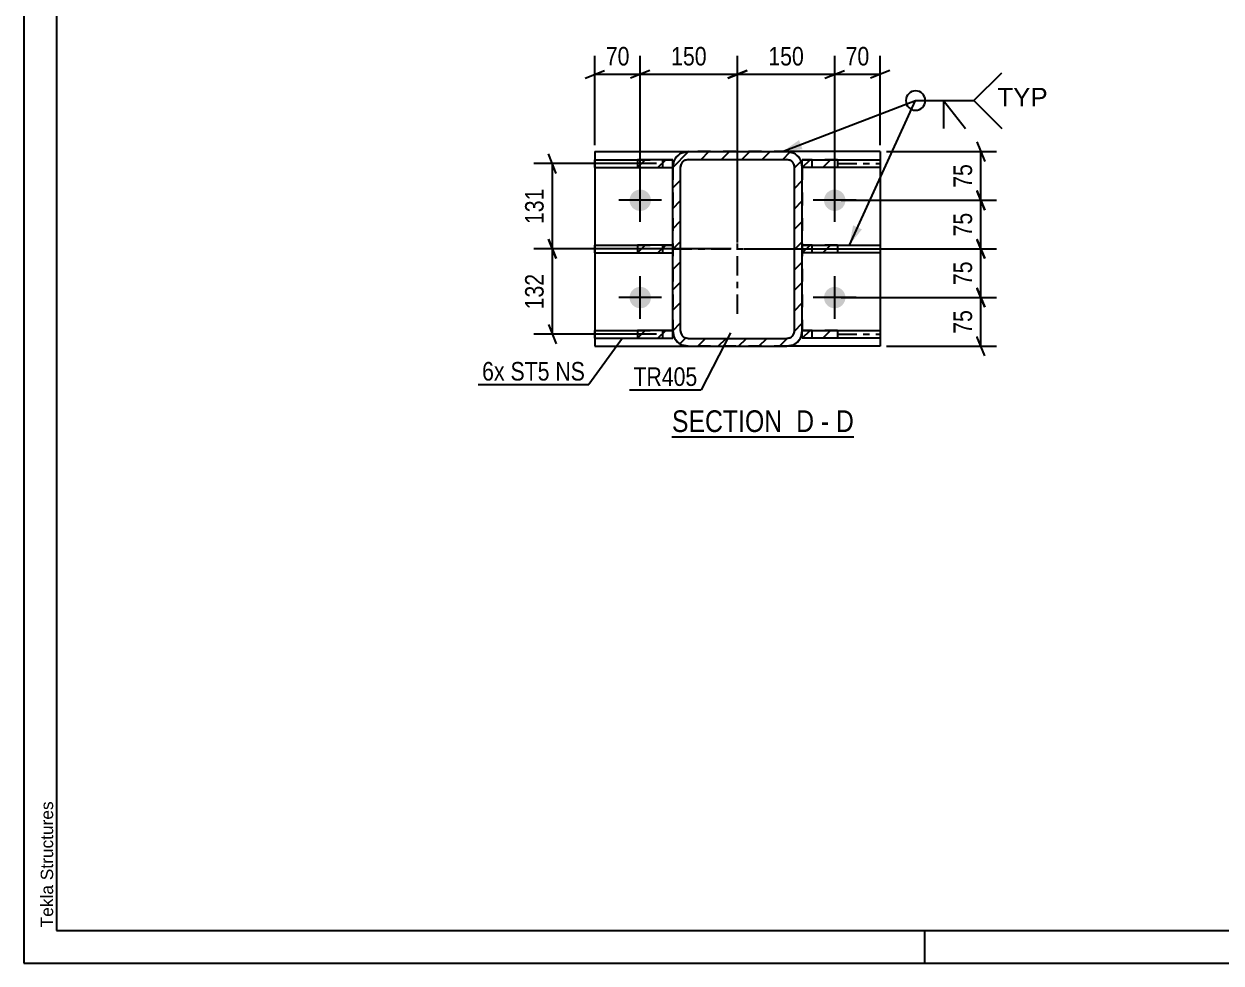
# Model space of a CAD drawing. Header units: millimetres. Extents: x 0 to 1189, y 0 to 841.
# Drawn here: x 0 to 184.7, y 0 to 144.8 of the extents above; entities that cross this region are included whole.
import ezdxf

# ---------------------------------------------------------------- set-up
doc = ezdxf.new("R2010")
doc.units = ezdxf.units.MM
doc.linetypes.add('DXK_LINE_DOT2', pattern=[3.9198, 1.9599, -1.9599])
doc.linetypes.add('DXK_LINE_DOT3', pattern=[5.9187, 2.979, -0.9799, 0.9799, -0.9799])
doc.styles.add('Arial', font='ARIAL.TTF', dxfattribs={"height": 0.2})
doc.styles.add('Arial Narrow', font='ARIALN.TTF', dxfattribs={"height": 0.2})

# ---------------------------------------------------------------- blocks, each defined once
blk = doc.blocks.new('Unknown-717048542-18 - 5039')
at = {"color": 6, "linetype": 'Continuous'}
blk.add_line((99.98, 81.12), (128.05, 81.12), dxfattribs=at)
at = {"color": 0, "linetype": 'Continuous'}
for points in [[(118.09, 81.87), (118.09, 85.37), (99.98, 85.37), (99.98, 81.87)], [(121.91, 81.87), (121.91, 85.37), (119.14, 85.37), (119.14, 81.87)], [(124.23, 81.87), (124.23, 85.37), (122.96, 85.37), (122.96, 81.87)], [(128.05, 81.87), (128.05, 85.37), (125.28, 85.37), (125.28, 81.87)]]:
    blk.add_wipeout(points, dxfattribs=at)
at = {"color": 7, "linetype": 'Continuous', "style": 'Arial Narrow'}
for s, p in [('SECTION ', (99.98, 81.87)), ('D', (119.14, 81.87)), ('D', (125.28, 81.87)), ('-', (122.96, 81.87))]:
    blk.add_text(s, height=3.34, dxfattribs=at).set_placement(p)
blk = doc.blocks.new('Unknown-717048542-1133')
at = {"color": 5, "linetype": 'Continuous'}
for p, q in [((0, 841), (0, 0)), ((5, 836), (5, 5)), ((5, 5), (1184, 5)), ((139, 0), (139, 5)), ((0, 0), (1189, 0))]:
    blk.add_line(p, q, dxfattribs=at)
at = {"color": 174, "linetype": 'Continuous', "style": 'Arial'}
blk.add_text('Tekla Structures', height=1.9102, rotation=90, dxfattribs=at).set_placement((4.5, 5.5))
blk = doc.blocks.new('Part-717048542-5047 - 5039')
at = {"color": 2, "linetype": 'Continuous'}
for p, q in [((88.09, 125.09), (88.09, 95.09)), ((88.09, 125.09), (102.49, 125.09)), ((132.09, 125.09), (117.69, 125.09)), ((132.09, 125.09), (132.09, 95.09)), ((88.09, 95.09), (102.49, 95.09)), ((132.09, 95.09), (117.69, 95.09))]:
    blk.add_line(p, q, dxfattribs=at)
at = {"color": 7, "linetype": 'DXK_LINE_DOT2'}
for p, q in [((117.69, 125.09), (102.49, 125.09)), ((117.69, 95.09), (102.49, 95.09))]:
    blk.add_line(p, q, dxfattribs=at)
blk = doc.blocks.new('Part-717048542-5132 - 5039')
at = {"linetype": 'Continuous'}
h = blk.add_hatch(dxfattribs=at)
h.set_pattern_fill('', scale=0.7, style=0, pattern_type=0)
h.set_pattern_definition([(45, (94.6732, 122.6417), (-1.57154, 1.57154), [])])
h.paths.add_polyline_path([(94.67, 123.84), (94.67, 122.64), (100.09, 122.64), (100.09, 123.84)])
at = {"color": 2, "linetype": 'Continuous'}
for p, q in [((88.09, 123.84), (94.67, 123.84)), ((88.09, 122.64), (88.09, 123.84)), ((100.09, 123.84), (94.67, 123.84)), ((94.67, 123.84), (94.67, 122.64)), ((100.09, 122.64), (100.09, 123.84)), ((88.09, 122.64), (94.67, 122.64)), ((94.67, 122.64), (100.09, 122.64))]:
    blk.add_line(p, q, dxfattribs=at)
at = {"color": 7, "linetype": 'DXK_LINE_DOT2'}
for p, q in [((94.67, 123.84), (100.09, 123.84)), ((98.59, 122.64), (98.59, 123.84)), ((100.09, 122.64), (100.09, 123.84)), ((94.67, 122.64), (100.09, 122.64))]:
    blk.add_line(p, q, dxfattribs=at)
at = {"color": 7, "linetype": 'DXK_LINE_DOT3'}
for p, q in [((94.67, 123.24), (88.09, 123.24)), ((100.09, 123.24), (100.09, 123.24))]:
    blk.add_line(p, q, dxfattribs=at)
blk = doc.blocks.new('Bolt-717048542-5043 - 5039')
at = {"linetype": 'Continuous'}
for points in [[(93.44, 117.59, -1), (96.74, 117.59, -1)], [(123.44, 117.59, -1), (126.74, 117.59, -1)], [(93.44, 102.59, -1), (96.74, 102.59, -1)], [(123.44, 102.59, -1), (126.74, 102.59, -1)]]:
    blk.add_hatch(color=1, dxfattribs=at).paths.add_polyline_path(points)
at = {"color": 1, "linetype": 'Continuous'}
for p, q in [((95.09, 114.29), (95.09, 120.89)), ((125.09, 114.29), (125.09, 120.89)), ((98.39, 117.59), (91.79, 117.59)), ((128.39, 117.59), (121.79, 117.59)), ((95.09, 99.29), (95.09, 105.89)), ((125.09, 99.29), (125.09, 105.89)), ((98.39, 102.59), (91.79, 102.59)), ((128.39, 102.59), (121.79, 102.59))]:
    blk.add_line(p, q, dxfattribs=at)
blk = doc.blocks.new('Part-717048542-5137 - 5039')
at = {"linetype": 'Continuous'}
h = blk.add_hatch(dxfattribs=at)
h.set_pattern_fill('', scale=0.7, style=0, pattern_type=0)
h.set_pattern_definition([(45, (94.6732, 96.3417), (-1.57154, 1.57154), [])])
h.paths.add_polyline_path([(94.67, 97.54), (94.67, 96.34), (100.09, 96.34), (100.09, 97.54)])
at = {"color": 2, "linetype": 'Continuous'}
for p, q in [((88.09, 97.54), (94.67, 97.54)), ((88.09, 96.34), (88.09, 97.54)), ((88.09, 96.34), (94.67, 96.34)), ((100.09, 97.54), (94.67, 97.54)), ((94.67, 97.54), (94.67, 96.34)), ((94.67, 96.34), (100.09, 96.34)), ((100.09, 96.34), (100.09, 97.54))]:
    blk.add_line(p, q, dxfattribs=at)
at = {"color": 7, "linetype": 'DXK_LINE_DOT3'}
for p, q in [((94.67, 96.94), (88.09, 96.94)), ((100.09, 96.94), (100.09, 96.94))]:
    blk.add_line(p, q, dxfattribs=at)
at = {"color": 7, "linetype": 'DXK_LINE_DOT2'}
for p, q in [((94.67, 97.54), (100.09, 97.54)), ((94.67, 96.34), (100.09, 96.34)), ((98.59, 96.34), (98.59, 97.54)), ((100.09, 96.34), (100.09, 97.54))]:
    blk.add_line(p, q, dxfattribs=at)
blk = doc.blocks.new('Part-717048542-5076 - 5039')
at = {"linetype": 'Continuous'}
h = blk.add_hatch(dxfattribs=at)
h.set_pattern_fill('', scale=0.7, style=0, pattern_type=0)
h.set_pattern_definition([(45, (100.0941, 97.4917), (-1.57154, 1.57154), [])])
h.paths.add_polyline_path([(100.09, 122.69), (100.09, 97.49), (100.28, 96.57), (100.8, 95.79), (101.58, 95.27), (102.49, 95.09), (117.69, 95.09), (118.61, 95.27), (119.39, 95.79), (119.91, 96.57), (120.09, 97.49), (120.09, 122.69), (119.91, 123.61), (119.39, 124.39), (118.61, 124.91), (117.69, 125.09), (102.49, 125.09), (101.58, 124.91), (100.8, 124.39), (100.28, 123.61)])
h.paths.add_polyline_path([(101.65, 123.54), (102.03, 123.8), (102.49, 123.89), (117.69, 123.89), (118.15, 123.8), (118.54, 123.54), (118.8, 123.15), (118.89, 122.69), (118.89, 97.49), (118.8, 97.03), (118.54, 96.64), (118.15, 96.38), (117.69, 96.29), (102.49, 96.29), (102.03, 96.38), (101.65, 96.64), (101.39, 97.03), (101.29, 97.49), (101.29, 122.69), (101.39, 123.15)])
at = {"color": 7, "linetype": 'DXK_LINE_DOT2'}
for p, q in [((101.58, 124.91), (102.49, 125.09)), ((102.49, 123.89), (102.03, 123.8)), ((102.49, 125.09), (117.69, 125.09)), ((102.49, 123.89), (117.69, 123.89)), ((117.69, 125.09), (118.61, 124.91)), ((118.15, 123.8), (117.69, 123.89)), ((100.09, 122.69), (100.28, 123.61)), ((100.09, 122.69), (100.09, 97.49)), ((101.39, 123.15), (101.29, 122.69)), ((101.29, 97.49), (101.29, 122.69)), ((118.89, 122.69), (118.8, 123.15)), ((118.89, 97.49), (118.89, 122.69)), ((119.91, 123.61), (120.09, 122.69)), ((120.09, 122.69), (120.09, 97.49)), ((100.28, 96.57), (100.09, 97.49)), ((101.29, 97.49), (101.39, 97.03)), ((102.03, 96.38), (102.49, 96.29)), ((102.49, 96.29), (117.69, 96.29)), ((117.69, 96.29), (118.15, 96.38)), ((118.8, 97.03), (118.89, 97.49)), ((120.09, 97.49), (119.91, 96.57)), ((102.49, 95.09), (101.58, 95.27)), ((102.49, 95.09), (117.69, 95.09)), ((118.61, 95.27), (117.69, 95.09))]:
    blk.add_line(p, q, dxfattribs=at)
at = {"color": 2, "linetype": 'Continuous'}
for p, q in [((102.49, 125.09), (101.58, 124.91)), ((102.03, 123.8), (102.49, 123.89)), ((102.49, 125.09), (117.69, 125.09)), ((102.49, 123.89), (117.69, 123.89)), ((118.61, 124.91), (117.69, 125.09)), ((117.69, 123.89), (118.15, 123.8)), ((100.28, 123.61), (100.09, 122.69)), ((100.09, 97.49), (100.09, 122.69)), ((101.29, 122.69), (101.39, 123.15)), ((101.29, 97.49), (101.29, 122.69)), ((118.8, 123.15), (118.89, 122.69)), ((118.89, 97.49), (118.89, 122.69)), ((120.09, 122.69), (119.91, 123.61)), ((120.09, 97.49), (120.09, 122.69)), ((100.09, 97.49), (100.28, 96.57)), ((101.39, 97.03), (101.29, 97.49)), ((102.49, 96.29), (102.03, 96.38)), ((102.49, 96.29), (117.69, 96.29)), ((118.15, 96.38), (117.69, 96.29)), ((118.89, 97.49), (118.8, 97.03)), ((119.91, 96.57), (120.09, 97.49)), ((101.58, 95.27), (102.49, 95.09)), ((102.49, 95.09), (117.69, 95.09)), ((117.69, 95.09), (118.61, 95.27))]:
    blk.add_line(p, q, dxfattribs=at)
at = {"color": 7, "linetype": 'DXK_LINE_DOT3'}
for p, q in [((110.09, 100.09), (110.09, 120.09)), ((100.09, 110.09), (120.09, 110.09))]:
    blk.add_line(p, q, dxfattribs=at)
at = {"color": 7, "linetype": 'DXK_LINE_DOT2'}
for centre, radius, start, end in [((102.49, 122.69), 2.4, 112.5, 157.5), ((102.49, 122.69), 1.2, 112.5, 157.5), ((117.69, 122.69), 1.2, 22.5, 67.5), ((117.69, 122.69), 2.4, 22.5, 67.5), ((102.49, 97.49), 2.4, 202.5, 247.5), ((102.49, 97.49), 1.2, 202.5, 247.5), ((117.69, 97.49), 1.2, 292.5, 337.5), ((117.69, 97.49), 2.4, 292.5, 337.5)]:
    blk.add_arc(centre, radius, start, end, dxfattribs=at)
at = {"color": 2, "linetype": 'Continuous'}
for centre, radius, start, end in [((102.49, 122.69), 2.4, 112.5, 157.5), ((102.49, 122.69), 1.2, 112.5, 157.5), ((117.69, 122.69), 1.2, 22.5, 67.5), ((117.69, 122.69), 2.4, 22.5, 67.5), ((102.49, 97.49), 2.4, 202.5, 247.5), ((102.49, 97.49), 1.2, 202.5, 247.5), ((117.69, 97.49), 1.2, 292.5, 337.5), ((117.69, 97.49), 2.4, 292.5, 337.5)]:
    blk.add_arc(centre, radius, start, end, dxfattribs=at)
blk = doc.blocks.new('Part-717048542-5127 - 5039')
at = {"linetype": 'Continuous'}
h = blk.add_hatch(dxfattribs=at)
h.set_pattern_fill('', scale=0.7, style=0, pattern_type=0)
h.set_pattern_definition([(45, (94.6732, 109.4917), (-1.57154, 1.57154), [])])
h.paths.add_polyline_path([(94.67, 110.69), (94.67, 109.49), (100.09, 109.49), (100.09, 110.69)])
at = {"color": 2, "linetype": 'Continuous'}
for p, q in [((88.09, 110.69), (94.67, 110.69)), ((88.09, 109.49), (88.09, 110.69)), ((88.09, 109.49), (94.67, 109.49)), ((100.09, 110.69), (94.67, 110.69)), ((94.67, 110.69), (94.67, 109.49)), ((94.67, 109.49), (100.09, 109.49)), ((100.09, 109.49), (100.09, 110.69))]:
    blk.add_line(p, q, dxfattribs=at)
at = {"color": 7, "linetype": 'DXK_LINE_DOT2'}
for p, q in [((94.67, 110.69), (100.09, 110.69)), ((94.67, 109.49), (100.09, 109.49)), ((98.59, 109.49), (98.59, 110.69)), ((100.09, 109.49), (100.09, 110.69))]:
    blk.add_line(p, q, dxfattribs=at)
blk = doc.blocks.new('Part-717048542-5142 - 5039')
at = {"linetype": 'Continuous'}
h = blk.add_hatch(dxfattribs=at)
h.set_pattern_fill('', scale=0.7, style=0, pattern_type=0)
h.set_pattern_definition([(45, (120.0941, 109.4917), (-1.57154, 1.57154), [])])
h.paths.add_polyline_path([(120.09, 110.69), (120.09, 109.49), (125.52, 109.49), (125.52, 110.69)])
at = {"color": 7, "linetype": 'DXK_LINE_DOT2'}
for p, q in [((120.09, 109.49), (120.09, 110.69)), ((125.52, 110.69), (120.09, 110.69)), ((125.52, 109.49), (120.09, 109.49)), ((121.59, 109.49), (121.59, 110.69))]:
    blk.add_line(p, q, dxfattribs=at)
at = {"color": 2, "linetype": 'Continuous'}
for p, q in [((120.09, 109.49), (120.09, 110.69)), ((120.09, 110.69), (125.52, 110.69)), ((125.52, 109.49), (120.09, 109.49)), ((125.52, 110.69), (132.09, 110.69)), ((125.52, 110.69), (125.52, 109.49)), ((132.09, 109.49), (125.52, 109.49)), ((132.09, 110.69), (132.09, 109.49))]:
    blk.add_line(p, q, dxfattribs=at)
blk = doc.blocks.new('Part-717048542-5147 - 5039')
at = {"linetype": 'Continuous'}
h = blk.add_hatch(dxfattribs=at)
h.set_pattern_fill('', scale=0.7, style=0, pattern_type=0)
h.set_pattern_definition([(45, (120.0941, 122.6417), (-1.57154, 1.57154), [])])
h.paths.add_polyline_path([(120.09, 123.84), (120.09, 122.64), (125.52, 122.64), (125.52, 123.84)])
at = {"color": 7, "linetype": 'DXK_LINE_DOT2'}
for p, q in [((120.09, 122.64), (120.09, 123.84)), ((125.52, 123.84), (120.09, 123.84)), ((121.59, 122.64), (121.59, 123.84)), ((125.52, 122.64), (120.09, 122.64))]:
    blk.add_line(p, q, dxfattribs=at)
at = {"color": 2, "linetype": 'Continuous'}
for p, q in [((120.09, 122.64), (120.09, 123.84)), ((120.09, 123.84), (125.52, 123.84)), ((125.52, 123.84), (132.09, 123.84)), ((125.52, 123.84), (125.52, 122.64)), ((132.09, 123.84), (132.09, 122.64)), ((125.52, 122.64), (120.09, 122.64)), ((132.09, 122.64), (125.52, 122.64))]:
    blk.add_line(p, q, dxfattribs=at)
at = {"color": 7, "linetype": 'DXK_LINE_DOT3'}
for p, q in [((120.09, 123.24), (120.09, 123.24)), ((125.52, 123.24), (132.09, 123.24))]:
    blk.add_line(p, q, dxfattribs=at)
blk = doc.blocks.new('Part-717048542-5152 - 5039')
at = {"linetype": 'Continuous'}
h = blk.add_hatch(dxfattribs=at)
h.set_pattern_fill('', scale=0.7, style=0, pattern_type=0)
h.set_pattern_definition([(45, (120.0941, 96.3417), (-1.57154, 1.57154), [])])
h.paths.add_polyline_path([(120.09, 97.54), (120.09, 96.34), (125.52, 96.34), (125.52, 97.54)])
at = {"color": 7, "linetype": 'DXK_LINE_DOT2'}
for p, q in [((120.09, 96.34), (120.09, 97.54)), ((125.52, 97.54), (120.09, 97.54)), ((125.52, 96.34), (120.09, 96.34)), ((121.59, 96.34), (121.59, 97.54))]:
    blk.add_line(p, q, dxfattribs=at)
at = {"color": 2, "linetype": 'Continuous'}
for p, q in [((120.09, 96.34), (120.09, 97.54)), ((120.09, 97.54), (125.52, 97.54)), ((125.52, 96.34), (120.09, 96.34)), ((125.52, 97.54), (132.09, 97.54)), ((125.52, 97.54), (125.52, 96.34)), ((132.09, 96.34), (125.52, 96.34)), ((132.09, 97.54), (132.09, 96.34))]:
    blk.add_line(p, q, dxfattribs=at)
at = {"color": 7, "linetype": 'DXK_LINE_DOT3'}
for p, q in [((120.09, 96.94), (120.09, 96.94)), ((125.52, 96.94), (132.09, 96.94))]:
    blk.add_line(p, q, dxfattribs=at)
blk = doc.blocks.new('StraightDimension-717048542-11032 - 5039')
at = {"color": 7, "linetype": 'Continuous'}
for p, q in [((82.13, 108.59), (80.93, 111.59)), ((109.09, 110.09), (78.68, 110.09)), ((81.53, 96.94), (81.53, 110.09)), ((80.93, 98.44), (82.13, 95.44)), ((97.59, 96.94), (78.68, 96.94))]:
    blk.add_line(p, q, dxfattribs=at)
at = {"color": 0}
blk.add_wipeout([(80.78, 106.86), (76.58, 106.86), (76.58, 100.17), (80.78, 100.17)], dxfattribs=at)
at = {"color": 3, "style": 'Arial Narrow'}
blk.add_text('132', height=2.863, rotation=90.0002, dxfattribs=at).set_placement((80.18, 100.77))
blk = doc.blocks.new('StraightDimension-717048542-11102 - 5039')
at = {"color": 7, "linetype": 'Continuous'}
for p, q in [((110.09, 111.09), (110.09, 139.87)), ((125.09, 118.59), (125.09, 139.87)), ((111.59, 137.62), (108.59, 136.42)), ((110.09, 137.02), (125.09, 137.02)), ((123.59, 136.42), (126.59, 137.62))]:
    blk.add_line(p, q, dxfattribs=at)
at = {"color": 0}
blk.add_wipeout([(120.94, 137.77), (120.94, 141.97), (114.25, 141.97), (114.25, 137.77)], dxfattribs=at)
at = {"color": 3, "style": 'Arial Narrow'}
blk.add_text('150', height=2.863, dxfattribs=at).set_placement((114.85, 138.37))
blk = doc.blocks.new('StraightDimension-717048542-10963 - 5039')
at = {"color": 7, "linetype": 'Continuous'}
for p, q in [((147.03, 126.59), (148.23, 123.59)), ((133.09, 125.09), (150.03, 125.09)), ((147.63, 117.59), (147.63, 125.09)), ((148.23, 116.09), (147.03, 119.09)), ((126.09, 117.59), (150.03, 117.59))]:
    blk.add_line(p, q, dxfattribs=at)
at = {"color": 0}
blk.add_wipeout([(146.88, 123.77), (142.68, 123.77), (142.68, 118.91), (146.88, 118.91)], dxfattribs=at)
at = {"color": 3, "style": 'Arial Narrow'}
blk.add_text('75', height=2.863, rotation=90.0002, dxfattribs=at).set_placement((146.28, 119.51))
blk = doc.blocks.new('StraightDimension-717048542-10964 - 5039')
at = {"color": 7, "linetype": 'Continuous'}
for p, q in [((147.03, 119.09), (148.23, 116.09)), ((126.09, 117.59), (150.03, 117.59)), ((147.63, 110.09), (147.63, 117.59)), ((148.23, 108.59), (147.03, 111.59)), ((111.09, 110.09), (150.03, 110.09))]:
    blk.add_line(p, q, dxfattribs=at)
at = {"color": 0}
blk.add_wipeout([(146.88, 116.27), (142.68, 116.27), (142.68, 111.41), (146.88, 111.41)], dxfattribs=at)
at = {"color": 3, "style": 'Arial Narrow'}
blk.add_text('75', height=2.863, rotation=90.0002, dxfattribs=at).set_placement((146.28, 112.01))
blk = doc.blocks.new('StraightDimension-717048542-10965 - 5039')
at = {"color": 7, "linetype": 'Continuous'}
for p, q in [((147.03, 111.59), (148.23, 108.59)), ((111.09, 110.09), (150.03, 110.09)), ((147.63, 102.59), (147.63, 110.09)), ((148.23, 101.09), (147.03, 104.09)), ((126.09, 102.59), (150.03, 102.59))]:
    blk.add_line(p, q, dxfattribs=at)
at = {"color": 0}
blk.add_wipeout([(146.88, 108.77), (142.68, 108.77), (142.68, 103.91), (146.88, 103.91)], dxfattribs=at)
at = {"color": 3, "style": 'Arial Narrow'}
blk.add_text('75', height=2.863, rotation=90.0002, dxfattribs=at).set_placement((146.28, 104.51))
blk = doc.blocks.new('StraightDimension-717048542-11101 - 5039')
at = {"color": 7, "linetype": 'Continuous'}
for p, q in [((125.09, 118.59), (125.09, 139.87)), ((132.09, 126.09), (132.09, 139.87)), ((123.59, 136.42), (126.59, 137.62)), ((125.09, 137.02), (132.09, 137.02)), ((133.59, 137.62), (130.59, 136.42))]:
    blk.add_line(p, q, dxfattribs=at)
at = {"color": 0}
blk.add_wipeout([(131.02, 137.77), (131.02, 141.97), (126.17, 141.97), (126.17, 137.77)], dxfattribs=at)
at = {"color": 3, "style": 'Arial Narrow'}
blk.add_text('70', height=2.863, dxfattribs=at).set_placement((126.77, 138.37))
blk = doc.blocks.new('StraightDimension-717048542-10966 - 5039')
at = {"color": 7, "linetype": 'Continuous'}
for p, q in [((147.03, 104.09), (148.23, 101.09)), ((126.09, 102.59), (150.03, 102.59)), ((147.63, 95.09), (147.63, 102.59)), ((148.23, 93.59), (147.03, 96.59)), ((133.09, 95.09), (150.03, 95.09))]:
    blk.add_line(p, q, dxfattribs=at)
at = {"color": 0}
blk.add_wipeout([(146.88, 101.27), (142.68, 101.27), (142.68, 96.41), (146.88, 96.41)], dxfattribs=at)
at = {"color": 3, "style": 'Arial Narrow'}
blk.add_text('75', height=2.863, rotation=90.0002, dxfattribs=at).set_placement((146.28, 97.01))
blk = doc.blocks.new('StraightDimension-717048542-11031 - 5039')
at = {"color": 7, "linetype": 'Continuous'}
for p, q in [((82.13, 121.74), (80.93, 124.74)), ((97.59, 123.24), (78.68, 123.24)), ((81.53, 110.09), (81.53, 123.24)), ((80.93, 111.59), (82.13, 108.59)), ((109.09, 110.09), (78.68, 110.09))]:
    blk.add_line(p, q, dxfattribs=at)
at = {"color": 0}
blk.add_wipeout([(80.78, 120.01), (76.58, 120.01), (76.58, 113.32), (80.78, 113.32)], dxfattribs=at)
at = {"color": 3, "style": 'Arial Narrow'}
blk.add_text('131', height=2.863, rotation=90.0002, dxfattribs=at).set_placement((80.18, 113.92))
blk = doc.blocks.new('StraightDimension-717048542-11103 - 5039')
at = {"color": 7, "linetype": 'Continuous'}
for p, q in [((95.09, 118.59), (95.09, 139.87)), ((110.09, 111.09), (110.09, 139.87)), ((96.59, 137.62), (93.59, 136.42)), ((95.09, 137.02), (110.09, 137.02)), ((108.59, 136.42), (111.59, 137.62))]:
    blk.add_line(p, q, dxfattribs=at)
at = {"color": 0}
blk.add_wipeout([(105.94, 137.77), (105.94, 141.97), (99.25, 141.97), (99.25, 137.77)], dxfattribs=at)
at = {"color": 3, "style": 'Arial Narrow'}
blk.add_text('150', height=2.863, dxfattribs=at).set_placement((99.85, 138.37))
blk = doc.blocks.new('StraightDimension-717048542-11104 - 5039')
at = {"color": 7, "linetype": 'Continuous'}
for p, q in [((88.09, 126.09), (88.09, 139.87)), ((95.09, 118.59), (95.09, 139.87)), ((86.59, 136.42), (89.59, 137.62)), ((88.09, 137.02), (95.09, 137.02)), ((96.59, 137.62), (93.59, 136.42))]:
    blk.add_line(p, q, dxfattribs=at)
at = {"color": 0}
blk.add_wipeout([(94.02, 137.77), (94.02, 141.97), (89.17, 141.97), (89.17, 137.77)], dxfattribs=at)
at = {"color": 3, "style": 'Arial Narrow'}
blk.add_text('70', height=2.863, dxfattribs=at).set_placement((89.77, 138.37))
blk = doc.blocks.new('Mark-717048542-5072 - 5039')
at = {"color": 0}
blk.add_wipeout([(103.9, 88.97), (103.9, 91.97), (94.04, 91.97), (94.04, 88.97)], dxfattribs=at)
blk.add_wipeout([(103.9, 88.97), (103.9, 91.97), (94.04, 91.97), (94.04, 88.97)], dxfattribs=at)
at = {"color": 30, "linetype": 'Continuous'}
for p in [(109.01, 97.16), (93.44, 88.37)]:
    blk.add_line(p, (104.5, 88.37), dxfattribs=at)
at = {"color": 3, "style": 'Arial Narrow'}
blk.add_text('TR405', height=2.863, dxfattribs=at).set_placement((94.04, 88.97))
blk = doc.blocks.new('MarkSet-717048542-5303 - 5039')
at = {"color": 0}
blk.add_wipeout([(74.17, 89.8), (74.17, 92.8), (70.69, 92.8), (70.69, 89.8)], dxfattribs=at)
blk.add_wipeout([(74.17, 89.8), (74.17, 92.8), (70.69, 92.8), (70.69, 89.8)], dxfattribs=at)
at = {"color": 3, "style": 'Arial Narrow'}
blk.add_text('6x', height=2.863, dxfattribs=at).set_placement((70.69, 89.8))
at = {"color": 0}
blk.add_wipeout([(81.09, 89.8), (81.09, 92.8), (75.07, 92.8), (75.07, 89.8)], dxfattribs=at)
blk.add_wipeout([(81.09, 89.8), (81.09, 92.8), (75.07, 92.8), (75.07, 89.8)], dxfattribs=at)
at = {"color": 3, "style": 'Arial Narrow'}
blk.add_text('ST5', height=2.863, dxfattribs=at).set_placement((75.07, 89.8))
at = {"color": 0}
blk.add_wipeout([(86.56, 89.8), (86.56, 92.8), (81.99, 92.8), (81.99, 89.8)], dxfattribs=at)
blk.add_wipeout([(86.56, 89.8), (86.56, 92.8), (81.99, 92.8), (81.99, 89.8)], dxfattribs=at)
at = {"color": 30, "linetype": 'Continuous'}
for p in [(92.33, 96.34), (70.09, 89.2)]:
    blk.add_line(p, (87.16, 89.2), dxfattribs=at)
at = {"color": 3, "style": 'Arial Narrow'}
blk.add_text('NS', height=2.863, dxfattribs=at).set_placement((81.99, 89.8))
blk = doc.blocks.new('WeldMark-717048542-11205 - 5039')
at = {"linetype": 'Continuous'}
for points in [[(120.12, 125.47), (117.05, 125.09), (119.59, 126.87)], [(129.29, 113.11), (127.36, 110.69), (127.93, 113.73)], [(129.29, 113.11), (127.36, 110.69), (127.93, 113.73)]]:
    blk.add_hatch(color=30, dxfattribs=at).paths.add_polyline_path(points)
at = {"color": 30, "linetype": 'Continuous'}
for p, q in [((117.05, 125.09), (137.57, 132.96)), ((127.36, 110.69), (137.57, 132.96)), ((127.36, 110.69), (137.57, 132.96)), ((137.57, 132.96), (146.57, 132.96))]:
    blk.add_line(p, q, dxfattribs=at)
at = {"color": 3, "linetype": 'Continuous'}
for q in [(145.28, 128.68), (141.85, 128.68)]:
    blk.add_line((141.85, 132.96), q, dxfattribs=at)
for start, end in [(90, 270), (270, 90)]:
    blk.add_arc((137.57, 132.96), 1.5, start, end, dxfattribs=at)
at = {"color": 0, "linetype": 'Continuous'}
blk.add_wipeout([(157.94, 132.06), (157.94, 135.06), (150.17, 135.06), (150.17, 132.06)], dxfattribs=at)
blk.add_wipeout([(157.94, 132.06), (157.94, 135.06), (150.17, 135.06), (150.17, 132.06)], dxfattribs=at)
at = {"color": 3, "linetype": 'Continuous'}
for q in [(150.85, 137.25), (150.85, 128.68)]:
    blk.add_line((146.57, 132.96), q, dxfattribs=at)
at = {"color": 3, "linetype": 'Continuous', "style": 'Arial'}
blk.add_text('TYP', height=2.865, dxfattribs=at).set_placement((150.17, 132.06))

msp = doc.modelspace()

# ---------------------------------------------------------------- block references
for name in ['Part-717048542-5047 - 5039', 'Part-717048542-5132 - 5039', 'Part-717048542-5076 - 5039', 'Part-717048542-5147 - 5039', 'Bolt-717048542-5043 - 5039', 'Part-717048542-5127 - 5039', 'Part-717048542-5142 - 5039', 'Part-717048542-5137 - 5039', 'Part-717048542-5152 - 5039', 'Unknown-717048542-18 - 5039']:
    msp.add_blockref(name, (0, 0))

# ---------------------------------------------------------------- next in the draw order: block references
msp.add_blockref('Unknown-717048542-1133', (0, 0))

# ---------------------------------------------------------------- next in the draw order: block references
msp.add_blockref('StraightDimension-717048542-11032 - 5039', (0, 0))

# ---------------------------------------------------------------- next in the draw order: block references
for name in ['StraightDimension-717048542-11102 - 5039', 'MarkSet-717048542-5303 - 5039', 'Mark-717048542-5072 - 5039']:
    msp.add_blockref(name, (0, 0))

# ---------------------------------------------------------------- next in the draw order: block references
for name in ['StraightDimension-717048542-10963 - 5039', 'StraightDimension-717048542-11031 - 5039']:
    msp.add_blockref(name, (0, 0))

# ---------------------------------------------------------------- next in the draw order: block references
msp.add_blockref('StraightDimension-717048542-10964 - 5039', (0, 0))

# ---------------------------------------------------------------- next in the draw order: block references
for name in ['StraightDimension-717048542-11101 - 5039', 'StraightDimension-717048542-10965 - 5039']:
    msp.add_blockref(name, (0, 0))

# ---------------------------------------------------------------- next in the draw order: block references
for name in ['StraightDimension-717048542-11103 - 5039', 'WeldMark-717048542-11205 - 5039', 'StraightDimension-717048542-10966 - 5039']:
    msp.add_blockref(name, (0, 0))

# ---------------------------------------------------------------- next in the draw order: block references
msp.add_blockref('StraightDimension-717048542-11104 - 5039', (0, 0))

doc.saveas('drawing.dxf')
